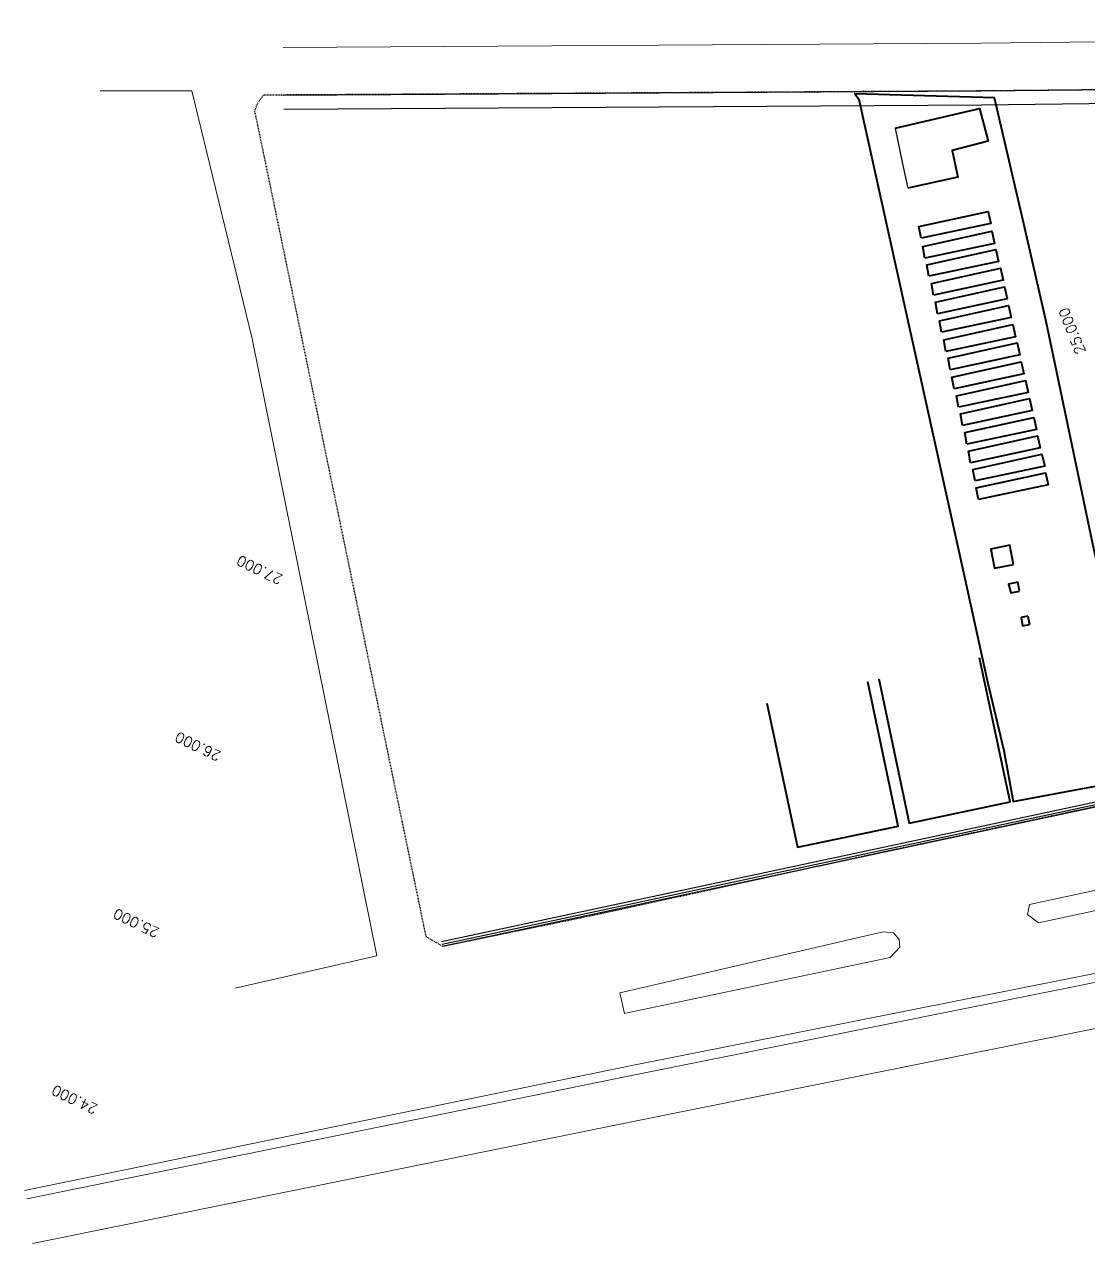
# Model space of a CAD drawing. Extents: x -599692 to 469028, y -9431878 to 9424999.
# Drawn here: x 2000.1 to 2155, y -808.7 to -631.1 of the extents above; entities that cross this region are included whole.
import ezdxf

# ---------------------------------------------------------------- set-up
doc = ezdxf.new("R2010")
doc.units = 0
doc.header["$LTSCALE"] = 0.5
doc.header["$MEASUREMENT"] = 0
doc.linetypes.add('HIDDEN', pattern=[0.375, 0.25, -0.125])
doc.layers.get('0').update_dxf_attribs({"linetype": 'CONTINUOUS'})
for name, color, linetype, lineweight in [('ALVENARIA', 4, 'CONTINUOUS', 40), ('ASFALTO', 31, 'CONTINUOUS', 15), ('MEIO-FIO', 253, 'CONTINUOUS', 20), ('TEXTO-INTEIRA', 17, 'CONTINUOUS', 15), ('TEXTO-INTERM', 25, 'CONTINUOUS', 15)]:
    doc.layers.add(name, color=color, linetype=linetype, lineweight=lineweight)
for name, color, linetype in [('DEMOLIR', 253, 'HIDDEN'), ('P1', 1, 'CONTINUOUS'), ('P3', 3, 'CONTINUOUS')]:
    doc.layers.add(name, color=color, linetype=linetype)
doc.styles.add('2000ROM1.5', font='romans.shx', dxfattribs={"height": 1.5})

msp = doc.modelspace()

# ---------------------------------------------------------------- linework, layer by layer
at = {"linetype": 'Continuous'}
for p, q in [((2126.87, -646.208, 2.212), (2127.926, -651.389, 2.437)), ((2127.926, -651.389, 2.437), (2128.707, -654.926, 2.212))]:
    msp.add_line(p, q, dxfattribs=at)
at = {"layer": 'ALVENARIA'}
for points, elevation in [([(2163.529, -740.693), (2161.849, -733.338), (2159.241, -722.419), (2155.829, -707.483), (2148.887, -674.336), (2145.449, -659.505), (2141.348, -641.792), (2121.018, -641.19), (2121.589, -641.975), (2136.903, -711.339), (2140.342, -726.809), (2142.69, -736.843), (2144.053, -744.249), (2153.137, -742.573), (2163.529, -740.693)], -0.129), ([(2126.87, -646.208), (2139.165, -643.345), (2140.423, -648.067), (2135.198, -649.46), (2135.985, -653.319), (2128.707, -654.926)], 2.212), ([(2130.64, -662.221), (2130.339, -660.532), (2140.396, -658.321), (2140.787, -660.073), (2130.64, -662.221)], 2.179), ([(2131.191, -665.114), (2130.89, -663.425), (2140.947, -661.214), (2141.339, -662.966), (2131.191, -665.114)], 1.902), ([(2131.798, -667.763), (2131.497, -666.074), (2141.554, -663.863), (2141.945, -665.615), (2131.798, -667.763)], 1.935), ([(2132.456, -670.499), (2132.154, -668.811), (2142.211, -666.599), (2142.603, -668.351), (2132.456, -670.499)], 1.929), ([(2133.05, -673.209), (2132.749, -671.521), (2142.806, -669.309), (2143.197, -671.061), (2133.05, -673.209)], 1.96), ([(2133.634, -675.915), (2133.333, -674.227), (2143.39, -672.015), (2143.781, -673.767), (2133.634, -675.915)], 1.928), ([(2134.276, -678.705), (2133.975, -677.017), (2144.032, -674.806), (2144.423, -676.557), (2134.276, -678.705)], 1.896), ([(2134.902, -681.368), (2134.601, -679.679), (2144.658, -677.468), (2145.049, -679.22), (2134.902, -681.368)], 1.892), ([(2135.447, -684.141), (2135.146, -682.453), (2145.203, -680.242), (2145.595, -681.993), (2135.447, -684.141)], 1.981), ([(2136.089, -686.843), (2135.788, -685.154), (2145.845, -682.943), (2146.236, -684.695), (2136.089, -686.843)], 1.944), ([(2136.669, -689.476), (2136.368, -687.788), (2146.425, -685.577), (2146.816, -687.328), (2136.669, -689.476)], 1.952), ([(2137.315, -692.208), (2137.014, -690.519), (2147.071, -688.308), (2147.462, -690.06), (2137.315, -692.208)], 1.928), ([(2137.864, -694.921), (2137.563, -693.232), (2147.62, -691.021), (2148.011, -692.772), (2137.864, -694.921)], 1.877), ([(2138.502, -697.569), (2138.201, -695.881), (2148.258, -693.67), (2148.649, -695.421), (2138.502, -697.569)], 1.843), ([(2138.995, -700.283), (2138.693, -698.594), (2148.75, -696.383), (2149.142, -698.135), (2138.995, -700.283)], 1.884), ([(2144.128, -709.726), (2143.588, -706.911), (2140.795, -707.502), (2141.323, -710.286), (2144.132, -709.747)], 1.578), ([(2144.968, -713.586), (2144.742, -712.335), (2143.378, -712.596), (2143.719, -713.852), (2144.975, -713.625)], 1.558), ([(2146.184, -717.267), (2145.209, -717.477), (2145.411, -718.681), (2146.44, -718.461)], 1.547), ([(2146.184, -717.267), (2146.44, -718.461)], 1.547), ([(2124.501, -726.408), (2128.933, -747.428), (2143.611, -744.333), (2139.178, -723.313)], -23.246), ([(2108.203, -729.917), (2112.635, -750.937), (2127.313, -747.842), (2122.88, -726.822)], -46.363)]:
    msp.add_lwpolyline(points, dxfattribs=dict(at, elevation=elevation))
at = {"layer": 'ASFALTO'}
for points, elevation in [([(2000.409, -802.12), (2088.699, -784.135), (2231.81, -755.375), (2268.984, -747.829)], 0.162), ([(2001.218, -808.657), (2089.686, -790.688), (2232.8, -761.896), (2270.265, -754.142)], 0.159)]:
    msp.add_lwpolyline(points, dxfattribs=dict(at, elevation=elevation))
at = {"layer": 'DEMOLIR'}
for p, q in [((2139.681, -640.768, 0.782), (2034.836, -641.377, 0.782)), ((2196.047, -640.218, 0.782), (2139.681, -640.768, 0.782)), ((2033.865, -642.837, 0.782), (2033.594, -643.754, 0.782)), ((2034.836, -641.377, 0.782), (2033.865, -642.837, 0.782)), ((2033.594, -643.754, 0.782), (2058.519, -763.913, 0.782)), ((2122.121, -752.242, 0.782), (2226.685, -729.836, 0.782)), ((2084.098, -760.551, 0.782), (2122.121, -752.242, 0.782)), ((2060.956, -765.333, 0.782), (2084.098, -760.551, 0.782)), ((2058.519, -763.913, 0.782), (2060.956, -765.333, 0.782))]:
    msp.add_line(p, q, dxfattribs=at)
at = {"layer": 'MEIO-FIO'}
msp.add_lwpolyline([(2228.823, -631.072), (2227.525, -632.792), (2195.541, -633.181), (2139.372, -633.816), (2037.763, -634.446)], dxfattribs=at)
for points, elevation in [([(2051.399, -766.754), (2033.223, -676.888), (2024.443, -640.773), (2011.07, -640.773)], 2.154), ([(2241.916, -738.651), (2243.107, -739.046), (2243.471, -739.697), (2243.363, -740.651), (2242.772, -741.411), (2241.757, -741.801), (2229.299, -744.443), (2147.748, -761.917), (2146.137, -760.729), (2146.419, -759.247), (2228.898, -741.486), (2241.916, -738.651)], -1.092), ([(2268.805, -746.676), (2231.66, -754.249), (2088.539, -782.713), (2000.057, -800.943)], -1.595), ([(2087.424, -775.132), (2126.151, -766.995), (2127.532, -765.49), (2127.481, -764.363), (2126.618, -763.378), (2125.146, -763.238), (2086.756, -772.145), (2087.448, -775.127)], 1.522), ([(2051.399, -766.754), (2030.75, -771.443)], 2.154)]:
    msp.add_lwpolyline(points, dxfattribs=dict(at, elevation=elevation))
at = {"layer": 'P1'}
for p, q in [((2139.446, -642.815), (2037.819, -643.445)), ((2195.649, -642.18), (2139.456, -642.815)), ((2060.81, -764.649, 0.782), (2246.895, -724.89, 0.782))]:
    msp.add_line(p, q, dxfattribs=at)
at = {"layer": 'P3'}
for p, q in [((2139.434, -640.815), (2037.806, -641.445)), ((2195.626, -640.18), (2139.434, -640.815)), ((2060.894, -765.04, 0.782), (2246.979, -725.281, 0.782)), ((2060.956, -765.333, 0.782), (2247.042, -725.574, 0.782))]:
    msp.add_line(p, q, dxfattribs=at)

# ---------------------------------------------------------------- next in the draw order: texts
at = {"layer": 'TEXTO-INTEIRA', "color": 17, "linetype": 'Continuous', "lineweight": 15, "char_height": 1.5, "width": 7.50286, "attachment_point": 5, "style": '2000ROM1.5', "bg_fill": 3, "box_fill_scale": 1.0005, "bg_fill_color": 256, "bg_fill_true_color": 13158600, "bg_fill_transparency": 0}
for insert, rotation in [((2152.639, -675.732, -23.246), 111.75504), ((2016.347, -761.972, -23.246), 154.42484)]:
    msp.add_mtext('25.000', dxfattribs=dict(at, insert=insert, rotation=rotation))
at = {"layer": 'TEXTO-INTERM', "color": 25, "linetype": 'Continuous', "lineweight": 15, "char_height": 1.5, "width": 7.50286, "attachment_point": 5, "rotation": 154.42484, "style": '2000ROM1.5', "bg_fill": 3, "box_fill_scale": 1.0005, "bg_fill_color": 256, "bg_fill_true_color": 13158600, "bg_fill_transparency": 0}
for s, insert in [('27.000', (2034.307, -710.54, -23.246)), ('26.000', (2025.327, -736.256, -23.246)), ('24.000', (2007.368, -787.689, -23.246))]:
    msp.add_mtext(s, dxfattribs=dict(at, insert=insert))

doc.saveas('drawing.dxf')
